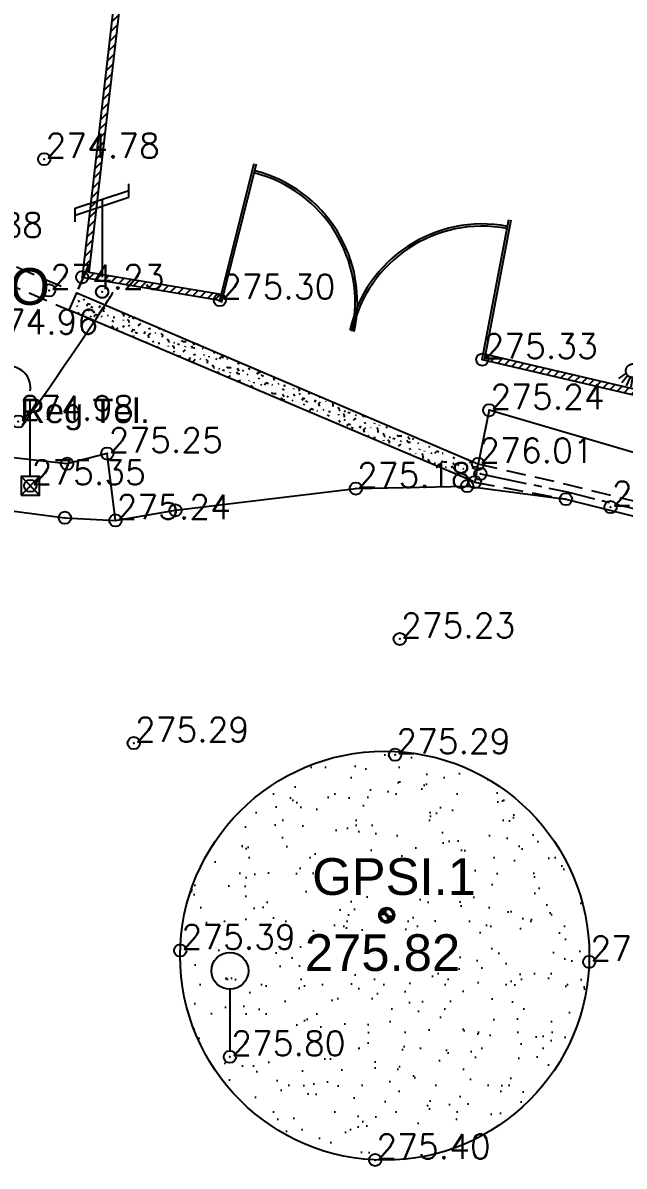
# Model space of a CAD drawing. Header units: millimetres. Extents: x 524954 to 526204, y 9523489 to 9524010.
# Drawn here: x 525439.64 to 525464.19, y 9523661.61 to 9523708.3 of the extents above; entities that cross this region are included whole.
import ezdxf
from ezdxf.enums import TextEntityAlignment as Align

# ---------------------------------------------------------------- set-up
doc = ezdxf.new("R2010")
doc.units = ezdxf.units.MM
doc.header["$PDMODE"] = 32
doc.header["$PDSIZE"] = 0.5
doc.linetypes.add('AXES2', pattern=[28.575, 19.05, -3.175, 3.175, -3.175])
doc.linetypes.add('CACHE2', pattern=[4.7625, 3.175, -1.5875])
for name, color, linetype in [('Bord_Route_Existante', 6, 'Continuous'), ('Caniveau', 5, 'CACHE2'), ('Cloture', 7, 'Continuous'), ('CN_05_00', 6, 'Continuous'), ('Murs', 1, 'Continuous'), ('Réseau_Electrique', 1, 'CACHE2'), ('Signalisation', 7, 'Continuous'), ('TopoAlt', 3, 'Continuous'), ('TopoAlt polygo', 7, 'Continuous'), ('TOPOJIS', 7, 'Continuous'), ('TOPOJIS polygo', 1, 'Continuous'), ('TopoMat polygo', 1, 'Continuous'), ('Toponomie', 7, 'CACHE2')]:
    doc.layers.add(name, color=color, linetype=linetype)
doc.layers.add('Bord_Route_Existante_POLY3D', color=6, linetype='Continuous', plot=False)
doc.layers.add('Trottoir', color=7, linetype='Continuous', true_color=0xff6666)
doc.styles.add('Arial 1.0', font='arial.ttf', dxfattribs={"width": 0.99, "height": 1})
doc.styles.add('Simplex 1.0', font='Simplex.shx', dxfattribs={"width": 0.99, "height": 1})
doc.styles.get("Standard").update_dxf_attribs({"font": 'arial.ttf'})

# ---------------------------------------------------------------- blocks, each defined once
blk = doc.blocks.new('TCPOINT M')
at = {"color": 0}
blk.add_point((0, 0), dxfattribs=at)
at = {"layer": 'TopoAlt', "style": 'Simplex 1.0', "width": 0.99}
blk.add_attdef('ALT', (0.15, 0.15), '', height=1, dxfattribs=at)
blk = doc.blocks.new('e004')
at = {"color": 0}
blk.add_line((0, 3.777478), (0, 0.25), dxfattribs=at)
for points in [[(-1.096503, 3.137365), (-1.096503, 3.412949), (1.096503, 4.142007), (1.096503, 4.417591)], [(-1.096503, 2.861781), (-1.096503, 3.137365), (1.096503, 3.866423), (1.096503, 4.142007)]]:
    blk.add_lwpolyline(points, dxfattribs=at)
blk.add_circle((0, 0), 0.25, dxfattribs=at)
blk = doc.blocks.new('l006')
at = {"color": 0, "linetype": 'Continuous'}
for p, q in [((-0.374983, 0.374983), (0.374983, -0.374983)), ((0.374983, 0.374983), (-0.374983, -0.374983))]:
    blk.add_line(p, q, dxfattribs=at)
at = {"color": 0}
for points in [[(-2.13811, 3.780655), (-2.462092, 3.556373)], [(0, 0.374983), (0, 3.874983)], [(-2.076053, 3.680811), (-2.327604, 3.38372)], [(-1.982361, 3.616916), (-2.1506, 3.266515)], [(-1.881771, 3.595557), (-1.952051, 3.211468)], [(-1.751571, 3.624204), (-1.711147, 3.227417)]]:
    blk.add_lwpolyline(points, dxfattribs=at)
at = {"color": 0, "linetype": 'Continuous'}
blk.add_lwpolyline([(-0.374983, -0.374983), (0.374983, -0.374983), (0.374983, 0.374983), (-0.374983, 0.374983)], close=True, dxfattribs=at)
at = {"color": 0}
blk.add_circle((-1.875, 3.874983), 0.279508, dxfattribs=at)
blk.add_arc((-0.875, 3.999983), 0.883883, 351.869898, 171.869898, dxfattribs=at)
blk = doc.blocks.new('r023')
at = {"color": 0, "linetype": 'Continuous'}
blk.add_line((0, 2.75992), (0, 0.25), dxfattribs=at)
blk.add_circle((0.000131, 3.513147), 0.752976, dxfattribs=at)
at = {"color": 0}
blk.add_circle((0, 0), 0.25, dxfattribs=at)
blk = doc.blocks.new('TCPOINT polygo')
at = {"color": 0, "const_width": 0.075}
blk.add_lwpolyline([(0, 0.0375, 1), (0, -0.0375, 1)], format="xyb", close=True, dxfattribs=at)
at = {"color": 0}
blk.add_point((0, 0), dxfattribs=at)
at = {"layer": 'TopoAlt polygo', "style": 'Arial 1.0', "width": 0.99}
blk.add_attdef('ALT', (0.15, 0.15), '', height=2, dxfattribs=at)
at = {"layer": 'TopoMat polygo', "style": 'Arial 1.0', "width": 0.99}
blk.add_attdef('MAT', text='', height=2, dxfattribs=at).set_placement((0.15, -2.5), align=Align.TOP_LEFT)
blk = doc.blocks.new('t014')
at = {"color": 0, "const_width": 1.249375}
for points in [[(0, 0.625313, 0.414214), (-0.625313, 0, 1)], [(0, -0.625312, 0.414214), (0.625313, 0, 0.414214)]]:
    blk.add_lwpolyline(points, format="xyb", dxfattribs=at)
at = {"color": 0}
blk.add_circle((0, 0), 1.25, dxfattribs=at)

msp = doc.modelspace()

# ---------------------------------------------------------------- hatches: boundary and pattern name
at = {"layer": 'Bord_Route_Existante'}
h = msp.add_hatch(dxfattribs=at)
h.set_pattern_fill('ALEA', color=8, scale=0.25, style=0)
h.set_pattern_definition([(312, (0.25, 0), (2.9344428012, 0.62373507155), [0, -1.875]), (67, (-0.125, 0.2165), (-2.9776384537, -0.36560803074), [0, -3.125]), (153, (-0.125, 0.2165), (0.15700786934, -2.99588860306), [0, -2.5]), (180, (-0.125, -0.2165), (1.5, -2.59807621), [0, -2.5]), (74, (-1, 0), (-2.9108871775, -0.7257656872), [0, -2.5]), (286, (-1, 0), (2.9108871775, -0.7257656872), [0, -2.5]), (52, (0.5, -0.866), (-2.97080420516, 0.41751930205), [0, -3.125]), (300, (0.5, 0.866), (2.9999999988, -7e-10), [0, -2.5]), (175, (0.5, 0.866), (1.26785478534, -2.71892335976), [0, -2.5]), (114, (0.125, 0.6495), (-2.9835656849, 0.31358539035), [0, -1.25]), (248, (0.125, -0.6495), (1.8469844247, -2.3640322603), [0, -1.55])])
edge = h.paths.add_edge_path()
edge.add_arc((525454.415, 9523670.203), 8.352, 0, 360)
at = {"layer": 'Caniveau', "linetype": 'ByBlock', "ltscale": 0.25}
h = msp.add_hatch(dxfattribs=at)
h.set_pattern_fill('HAIE', color=256, scale=1.5, angle=15, style=0)
h.set_pattern_definition([(124.29004622, (1.014315, 0.277555), (-15.293218087377, 22.30173716473923), [0.0905085, -31.69392165]), (176.565051177, (0.2734, 1.4903), (-1.448888739435, -0.388228567652), [0.094695, -4.64872149026]), (121.927513064, (0.17885, 1.496014), (-10.8425263371845, 17.28263934204195), [0.10269, -35.95975584045]), (126.250505507, (0.631744, 0.169275), (-4.8389203171242, 6.4679865618761), [0.1297425, -28.8400693737]), (43.4429286244, (0.21172, 0.96068), (13.6084047277852, 12.96384668075138), [0.11664, -40.82539219185]), (98.6598082541, (0.22912, 0.84592), (-0.3882285676543, 1.448888739434), [0.11607, -13.4670077072]), (43.0724869359, (0.83904, 1.70824), (16.1179536390994, 15.18919255559585), [0.0726255, -25.4273745]), (84.4439547804, (1.2538, 0.40807), (0.2842030364745, 4.7348947859612), [0.07305, -12.74295561798]), (137.905242923, (1.256676, 0.479656), (-4.0624631818282, 3.57020908299136), [0.086475, -30.28621009695]), (150, (1.2926, 0.6264), (-1.44888873943, -0.38822856765), [0.0544155, -2.06690484356]), (171.250505507, (1.131025, 1.543215), (-25.89981980446587, 3.93056409362894), [0.116805, -40.85269585125]), (60, (0.9734, 1.4876), (-0.38822856765, 1.44888873943), [0.084633, -2.03668734356]), (63.3664606634, (1.04099, 1.2846), (7.0363926348268, 14.3087098890701), [0.05142, -18.0109718682]), (49.6951535312, (1.11781, 1.03094), (11.7712874207194, 14.02450685250895), [0.067575, -23.6495074512]), (143.290163192, (0.422714, 1.609965), (-7.7366977959753, 5.69152942658283), [0.06918, -36.2419753107]), (87.2553283749, (0.785944, 0.848996), (1.60119268767716, 34.5931522410971), [0.11217, -39.2610442452]), (130.346175942, (0.79134, 0.96101), (-2.2253458747472, 2.50954891121583), [0.08988, -31.4458140624]), (130.016893478, (1.06139, 0.69732), (-2.2253458747352, 2.5095489112154), [0.13194, -24.6974780358]), (56.1859251657, (1.03597, 0.65945), (1.060660171784, 1.837117307093), [0.045405, -15.89981371905]), (78.434948823, (1.0232, 0.49226), (-0.388228567653, 1.448888739434), [0.0286695, -3.32543246625]), (146.185925166, (0.63713, 0.44636), (-1.8371173070985, 1.0606601717743), [0.090855, -15.85436371905]), (174.44395478, (0.67993, 0.61705), (-4.7348947859592, 0.2842030365075), [0.073053, -12.74295261798]), (34.7988763545, (0.392334, 0.69927), (14.38486186310108, 10.06606920187948), [0.050085, -39.8059057668]), (131.565051177, (0.5082, 1.0268), (-1.837117307086, 1.060660171782), [0.0286695, -3.32543246625]), (60, (0.6443, 1.196), (-0.38822856765, 1.44888873943), [0.0362775, -2.08504284356]), (71.309932474, (0.8487, 1.12684), (0.672431604126, 3.28600604652), [0.0308685, -5.3774584132]), (146.185925166, (0.60991, 1.45669), (-1.8371173070985, 1.0606601717743), [0.045465, -15.89975371905]), (15, (0.216, 1.2225), (-0.38822856765, 1.44888873943), [0.075, -1.425]), (161.309932474, (0.03296, 0.1739), (-3.28600604652, 0.672431604126), [0.092355, -5.3159719132]), (158.130102354, (-0.01632, 0.7048), (-5.123123353604, 1.73309177592), [0.106836, -7.393164]), (51.3843518158, (-0.178414, 0.66585), (4.63086925477394, 5.8995804889095), [0.1008255, -35.3004456636]), (151.73570459, (-0.18076, 0.988105), (-29.0056483458238, 15.52167400838734), [0.099864, -34.91798859]), (40.7099537808, (-0.21255, 1.33803), (2.5095489112126, 2.2253458747396), [0.13764, -44.81233219125]), (142.405356631, (0.18647, 0.29455), (-19.53585877371486, 14.9532679362278), [0.0915, -32.0099018385]), (60, (0.2564, 0.0833), (-0.38822856765, 1.44888873943), [0.0423165, -2.07900384355]), (168.434948823, (0.15775, 0.6497), (-1.448888739433, -0.388228567656), [0.0381525, -3.31594946625]), (182.471192291, (0.30467, 0.29967), (-7.632672264823, -0.492254098855), [0.11832, -13.71099668593]), (60, (0.0374, 1.0194), (-0.38822856765, 1.44888873943), [0.1060665, -2.01525384356])])
h.paths.add_polyline_path([(525441.546, 9523696.558), (525457.897, 9523689.63), (525458.222, 9523690.29), (525441.842, 9523697.279)])
at = {"layer": 'Murs'}
h = msp.add_hatch(dxfattribs=at)
h.set_pattern_fill('_U', color=256, scale=0.25, angle=45, style=0, pattern_type=0)
h.set_pattern_definition([(45, (0, 0), (-0.1767766952966, 0.1767766952966), [])])
h.paths.add_polyline_path([(525522.555, 9523687.796), (525522.639, 9523687.56), (525524.417, 9523688.127), (525534.444, 9523697.48), (525538.88, 9523701.582), (525556.931, 9523721.969), (525565.292, 9523745.035), (525568.286, 9523770.89), (525545.427, 9523933.532), (525528.838, 9523924.181), (525528.961, 9523923.963), (525545.231, 9523933.134), (525568.034, 9523770.886), (525565.047, 9523745.093), (525556.712, 9523722.099), (525538.701, 9523701.757), (525534.274, 9523697.663), (525524.287, 9523688.348)])
edge = h.paths.add_edge_path()
edge.add_arc((525513.309, 9523684.532), 4.988, 18.2796, 21.1532)
edge.add_line((525517.961, 9523686.332), (525517.818, 9523686.286))
edge.add_arc((525522.648, 9523687.534), 4.988, 194.4849, 197.358)
edge.add_line((525517.887, 9523686.046), (525518.045, 9523686.096))
h.paths.add_polyline_path([(525458.446, 9523694.792), (525458.399, 9523694.546), (525477.143, 9523690.173), (525481.933, 9523689.115), (525509.622, 9523683.346), (525511.515, 9523684.015), (525513.294, 9523684.582), (525513.225, 9523684.822), (525511.436, 9523684.252), (525509.605, 9523683.605), (525481.985, 9523689.36), (525477.198, 9523690.416), (525458.455, 9523694.789)])
h.paths.add_polyline_path([(525447.773, 9523696.954), (525447.834, 9523697.197), (525447.731, 9523697.22), (525442.338, 9523698.118), (525447.975, 9523746.854), (525452.972, 9523788.945), (525457.062, 9523821.504), (525456.814, 9523821.536), (525452.724, 9523788.976), (525447.727, 9523746.883), (525442.062, 9523697.91), (525447.683, 9523696.975)])

# ---------------------------------------------------------------- linework, layer by layer
at = {"layer": 'Bord_Route_Existante', "flags": 128}
msp.add_lwpolyline([(525346.028, 9523732.316), (525354.526, 9523727.648), (525363.335, 9523722.699), (525371.321, 9523718.172), (525376.652, 9523715.38), (525382.142, 9523712.183), (525395.856, 9523704.828), (525395.856, 9523704.828), (525401.71, 9523701.801), (525409.985, 9523697.903), (525415.84, 9523695.278), (525430.215, 9523690), (525436.684, 9523688.694), (525441.356, 9523688.089), (525443.417, 9523687.982), (525445.872, 9523688.393), (525453.234, 9523689.279), (525457.776, 9523689.385), (525461.814, 9523688.848), (525465.727, 9523687.872)], dxfattribs=at)
at = {"layer": 'Bord_Route_Existante'}
msp.add_circle((525454.415, 9523670.203), 8.352, dxfattribs=at)
at = {"layer": 'Bord_Route_Existante_POLY3D'}
msp.add_polyline3d([(525346.028, 9523732.316, 275.46), (525354.526, 9523727.648, 275.47), (525363.335, 9523722.699, 275.37), (525367, 9523720.706, 275.53), (525371.321, 9523718.172, 275.27), (525376.652, 9523715.38, 275.35), (525382.142, 9523712.183, 275.29), (525395.856, 9523704.828, 275.12), (525401.71, 9523701.801, 275.14), (525409.985, 9523697.903, 275.09), (525415.84, 9523695.278, 275.11), (525429.83, 9523690.162, 275.22), (525430.215, 9523690, 275.11), (525436.684, 9523688.694, 275.19), (525441.356, 9523688.089, 275.23), (525443.417, 9523687.982, 275.24), (525445.872, 9523688.393, 275.25), (525453.234, 9523689.279, 275.18), (525457.776, 9523689.385, 275.17), (525461.814, 9523688.848, 275.18), (525465.727, 9523687.872, 275.24)], dxfattribs=at)
at = {"layer": 'Caniveau', "ltscale": 0.25, "flags": 128}
for points in [[(525399.312, 9523719.279), (525401.378, 9523718.265), (525411.902, 9523719.59), (525412.827, 9523719.669), (525425.042, 9523714.005), (525427.205, 9523711.212), (525431.084, 9523706.232), (525436.322, 9523699.997), (525436.838, 9523699.446), (525438.528, 9523698.693), (525441.418, 9523697.459)], [(525398.471, 9523717.204), (525401.362, 9523717.523), (525412.641, 9523718.932), (525424.455, 9523713.369), (525426.614, 9523710.722), (525430.495, 9523705.754), (525435.745, 9523699.498), (525436.337, 9523698.799), (525441.525, 9523696.567)], [(525458.222, 9523690.29), (525461.927, 9523689.438), (525465.951, 9523688.435), (525467.734, 9523687.431), (525470.229, 9523686.084), (525474.372, 9523683.183), (525474.372, 9523683.183), (525475.591, 9523682.123)], [(525458.099, 9523689.545), (525461.814, 9523688.848)]]:
    msp.add_lwpolyline(points, dxfattribs=at)
at = {"layer": 'Caniveau', "linetype": 'ByBlock', "ltscale": 0.25, "flags": 128}
msp.add_lwpolyline([(525458.099, 9523689.545), (525441.525, 9523696.567), (525441.842, 9523697.279), (525458.222, 9523690.29), (525458.099, 9523689.545)], dxfattribs=at)
at = {"layer": 'Caniveau', "color": 4, "linetype": 'AXES2', "ltscale": 0.1, "flags": 128}
msp.add_lwpolyline([(525458.323, 9523689.881), (525461.87, 9523689.143), (525465.839, 9523688.154), (525467.589, 9523687.168), (525470.067, 9523685.831), (525474.113, 9523682.765), (525478.924, 9523678.025), (525481.708, 9523674.641), (525482.183, 9523674.198), (525482.665, 9523673.897), (525483.238, 9523673.716), (525492.085, 9523672.197), (525493.338, 9523672.176), (525495.172, 9523672.396)], dxfattribs=at)
at = {"layer": 'Cloture', "flags": 128}
for points in [[(525456.814, 9523821.536), (525452.724, 9523788.976), (525447.727, 9523746.883), (525442.062, 9523697.91), (525447.683, 9523696.975), (525447.773, 9523696.954)], [(525457.062, 9523821.504), (525452.972, 9523788.945), (525447.975, 9523746.854), (525442.338, 9523698.118), (525447.731, 9523697.22), (525447.834, 9523697.197)], [(525447.667, 9523696.909), (525449.086, 9523702.56)], [(525447.756, 9523696.886), (525449.176, 9523702.537)], [(525458.399, 9523694.546), (525459.481, 9523700.271)], [(525458.49, 9523694.529), (525459.572, 9523700.254)], [(525458.446, 9523694.792), (525458.455, 9523694.789), (525477.198, 9523690.416), (525477.204, 9523690.415)], [(525458.399, 9523694.546), (525477.143, 9523690.173)]]:
    msp.add_lwpolyline(points, dxfattribs=at)
at = {"layer": 'Cloture'}
for centre, radius, start, end in [((525447.756, 9523696.886), 5.541, 347.5982, 75.8957), ((525447.756, 9523696.886), 5.449, 347.5982, 75.8957), ((525458.399, 9523694.546), 5.541, 79.3006, 167.5982), ((525458.399, 9523694.546), 5.449, 79.3006, 167.5982)]:
    msp.add_arc(centre, radius, start, end, dxfattribs=at)
at = {"layer": 'CN_05_00', "elevation": 275, "flags": 128}
msp.add_lwpolyline([(525439.606, 9523691.876), (525439.647, 9523691.931), (525439.704, 9523692.004), (525439.785, 9523692.107), (525439.895, 9523692.251), (525440.04, 9523692.446), (525440.226, 9523692.704), (525440.456, 9523693.03), (525440.723, 9523693.413), (525441.013, 9523693.834), (525441.317, 9523694.279), (525441.623, 9523694.728), (525441.919, 9523695.166), (525442.195, 9523695.576), (525442.439, 9523695.939), (525442.642, 9523696.244), (525442.807, 9523696.493), (525442.938, 9523696.692), (525443.04, 9523696.848), (525443.116, 9523696.968), (525443.173, 9523697.057), (525443.214, 9523697.123), (525443.244, 9523697.172), (525443.267, 9523697.209), (525443.284, 9523697.237), (525443.296, 9523697.257), (525443.304, 9523697.27), (525443.309, 9523697.278), (525443.312, 9523697.283), (525443.313, 9523697.284), (525443.313, 9523697.284)], dxfattribs=at)
at = {"layer": 'Trottoir', "flags": 128}
for points in [[(525466.417, 9523690.216), (525458.68, 9523692.48), (525458.226, 9523690.288)], [(525443.417, 9523687.982), (525443.089, 9523690.708), (525441.447, 9523690.297), (525438.393, 9523690.636), (525435.464, 9523691.114), (525430.828, 9523692.118)]]:
    msp.add_lwpolyline(points, dxfattribs=at)

# ---------------------------------------------------------------- block references
at = {"layer": 'Réseau_Electrique'}
for name, p in [('e004', (525442.876, 9523697.315)), ('l006', (525466.417, 9523690.216, 276.42)), ('l006', (525439.944, 9523689.393, 276.42))]:
    msp.add_blockref(name, p, dxfattribs=at)
at = {"layer": 'Signalisation'}
msp.add_blockref('r023', (525448.095, 9523666.075), dxfattribs=at)
at = {"layer": 'TOPOJIS'}
ref = msp.add_blockref('TCPOINT M', (525440.514, 9523702.732, 274.78), dxfattribs=at)
ref.add_attrib('ALT', '274.78', (525440.564, 9523702.782, 274.78), dxfattribs={"layer": 'TopoAlt', "height": 1, "style": 'Simplex 1.0', "width": 0.99})
ref = msp.add_blockref('TCPOINT M', (525435.745, 9523699.498, 274.88), dxfattribs=at)
ref.add_attrib('ALT', '274.88', (525435.795, 9523699.548, 274.88), dxfattribs={"layer": 'TopoAlt', "height": 1, "style": 'Simplex 1.0', "width": 0.99})
ref = msp.add_blockref('TCPOINT M', (525440.709, 9523697.375, 274.23), dxfattribs=at)
ref.add_attrib('ALT', '274.23', (525440.759, 9523697.425, 274.23), dxfattribs={"layer": 'TopoAlt', "height": 1, "style": 'Simplex 1.0', "width": 0.99})
for p in [(525442.062, 9523697.91, 275.02), (525442.876, 9523697.315, 274.97), (525441.447, 9523690.297, 275.36), (525458.323, 9523689.881, 274.4), (525457.776, 9523689.385, 275.17), (525458.099, 9523689.545, 276.01), (525461.814, 9523688.848, 275.18), (525441.356, 9523688.089, 275.23), (525445.872, 9523688.393, 275.25)]:
    msp.add_blockref('TCPOINT M', p, dxfattribs=at)
ref = msp.add_blockref('TCPOINT M', (525447.683, 9523696.975, 275.3), dxfattribs=at)
ref.add_attrib('ALT', '275.30', (525447.733, 9523697.025, 275.3), dxfattribs={"layer": 'TopoAlt', "height": 1, "style": 'Simplex 1.0', "width": 0.99})
ref = msp.add_blockref('TCPOINT M', (525438, 9523695.543, 274.96), dxfattribs=at)
ref.add_attrib('ALT', '274.96', (525438.05, 9523695.593, 274.96), dxfattribs={"layer": 'TopoAlt', "height": 1, "style": 'Simplex 1.0', "width": 0.99})
ref = msp.add_blockref('TCPOINT M', (525458.399, 9523694.546, 275.33), dxfattribs=at)
ref.add_attrib('ALT', '275.33', (525458.449, 9523694.596, 275.33), dxfattribs={"layer": 'TopoAlt', "height": 1, "style": 'Simplex 1.0', "width": 0.99})
ref = msp.add_blockref('TCPOINT M', (525458.68, 9523692.48, 275.24), dxfattribs=at)
ref.add_attrib('ALT', '275.24', (525458.73, 9523692.53, 275.24), dxfattribs={"layer": 'TopoAlt', "height": 1, "style": 'Simplex 1.0', "width": 0.99})
ref = msp.add_blockref('TCPOINT M', (525439.455, 9523692.019, 274.98), dxfattribs=at)
ref.add_attrib('ALT', '274.98', (525439.505, 9523692.069, 274.98), dxfattribs={"layer": 'TopoAlt', "height": 1, "style": 'Simplex 1.0', "width": 0.99})
ref = msp.add_blockref('TCPOINT M', (525443.089, 9523690.708, 275.25), dxfattribs=at)
ref.add_attrib('ALT', '275.25', (525443.139, 9523690.758, 275.25), dxfattribs={"layer": 'TopoAlt', "height": 1, "style": 'Simplex 1.0', "width": 0.99})
ref = msp.add_blockref('TCPOINT M', (525458.226, 9523690.288, 276.01), dxfattribs=at)
ref.add_attrib('ALT', '276.01', (525458.276, 9523690.338, 276.01), dxfattribs={"layer": 'TopoAlt', "height": 1, "style": 'Simplex 1.0', "width": 0.99})
ref = msp.add_blockref('TCPOINT M', (525439.944, 9523689.393, 275.35), dxfattribs=at)
ref.add_attrib('ALT', '275.35', (525439.994, 9523689.443, 275.35), dxfattribs={"layer": 'TopoAlt', "height": 1, "style": 'Simplex 1.0', "width": 0.99})
ref = msp.add_blockref('TCPOINT M', (525453.234, 9523689.279, 275.18), dxfattribs=at)
ref.add_attrib('ALT', '275.18', (525453.284, 9523689.329, 275.18), dxfattribs={"layer": 'TopoAlt', "height": 1, "style": 'Simplex 1.0', "width": 0.99})
ref = msp.add_blockref('TCPOINT M', (525463.637, 9523688.526, 275.19), dxfattribs=at)
ref.add_attrib('ALT', '275.19', (525463.687, 9523688.576, 275.19), dxfattribs={"layer": 'TopoAlt', "height": 1, "style": 'Simplex 1.0', "width": 0.99})
ref = msp.add_blockref('TCPOINT M', (525443.417, 9523687.982, 275.24), dxfattribs=at)
ref.add_attrib('ALT', '275.24', (525443.467, 9523688.032, 275.24), dxfattribs={"layer": 'TopoAlt', "height": 1, "style": 'Simplex 1.0', "width": 0.99})
ref = msp.add_blockref('TCPOINT M', (525455.029, 9523683.138, 275.23), dxfattribs=at)
ref.add_attrib('ALT', '275.23', (525455.079, 9523683.188, 275.23), dxfattribs={"layer": 'TopoAlt', "height": 1, "style": 'Simplex 1.0', "width": 0.99})
ref = msp.add_blockref('TCPOINT M', (525444.166, 9523678.888, 275.29), dxfattribs=at)
ref.add_attrib('ALT', '275.29', (525444.216, 9523678.938, 275.29), dxfattribs={"layer": 'TopoAlt', "height": 1, "style": 'Simplex 1.0', "width": 0.99})
ref = msp.add_blockref('TCPOINT M', (525454.836, 9523678.409, 275.29), dxfattribs=at)
ref.add_attrib('ALT', '275.29', (525454.886, 9523678.459, 275.29), dxfattribs={"layer": 'TopoAlt', "height": 1, "style": 'Simplex 1.0', "width": 0.99})
ref = msp.add_blockref('TCPOINT M', (525446.066, 9523670.42, 275.39), dxfattribs=at)
ref.add_attrib('ALT', '275.39', (525446.116, 9523670.47, 275.39), dxfattribs={"layer": 'TopoAlt', "height": 1, "style": 'Simplex 1.0', "width": 0.99})
ref = msp.add_blockref('TCPOINT M', (525462.763, 9523669.951, 275.32), dxfattribs=at)
ref.add_attrib('ALT', '275.32', (525462.813, 9523670.001, 275.32), dxfattribs={"layer": 'TopoAlt', "height": 1, "style": 'Simplex 1.0', "width": 0.99})
ref = msp.add_blockref('TCPOINT M', (525448.095, 9523666.075, 275.8), dxfattribs=at)
ref.add_attrib('ALT', '275.80', (525448.145, 9523666.125, 275.8), dxfattribs={"layer": 'TopoAlt', "height": 1, "style": 'Simplex 1.0', "width": 0.99})
ref = msp.add_blockref('TCPOINT M', (525454.024, 9523661.86, 275.4), dxfattribs=at)
ref.add_attrib('ALT', '275.40', (525454.074, 9523661.91, 275.4), dxfattribs={"layer": 'TopoAlt', "height": 1, "style": 'Simplex 1.0', "width": 0.99})
at = {"layer": 'TOPOJIS polygo'}
ref = msp.add_blockref('TCPOINT polygo', (525454.497, 9523671.858, 275.82), dxfattribs=at)
ref.add_attrib('MAT', 'GPSI.1', (525451.453, 9523672.687, 275.82), dxfattribs={"layer": 'TopoMat polygo', "height": 1.5, "style": 'Arial 1.0', "width": 0.99})
ref.add_attrib('ALT', '275.82', dxfattribs={"layer": 'TopoAlt polygo', "height": 1.5, "style": 'Arial 1.0', "width": 0.99}).set_placement((525451.152, 9523671.08, 275.82), align=Align.TOP_LEFT)
at = {"layer": 'TOPOJIS polygo', "xscale": 0.25, "yscale": 0.25, "zscale": 0.25}
msp.add_blockref('t014', (525454.497, 9523671.858, 275.82), dxfattribs=at)

# ---------------------------------------------------------------- texts
at = {"layer": 'Toponomie', "width": 42.68298, "attachment_point": 1}
for s, insert, char_height in [('COGELO', (525431.777, 9523698.284), 1.5), ('Reg Tel.', (525439.537, 9523692.955), 1)]:
    msp.add_mtext(s, dxfattribs=dict(at, insert=insert, char_height=char_height))

doc.saveas('drawing.dxf')
